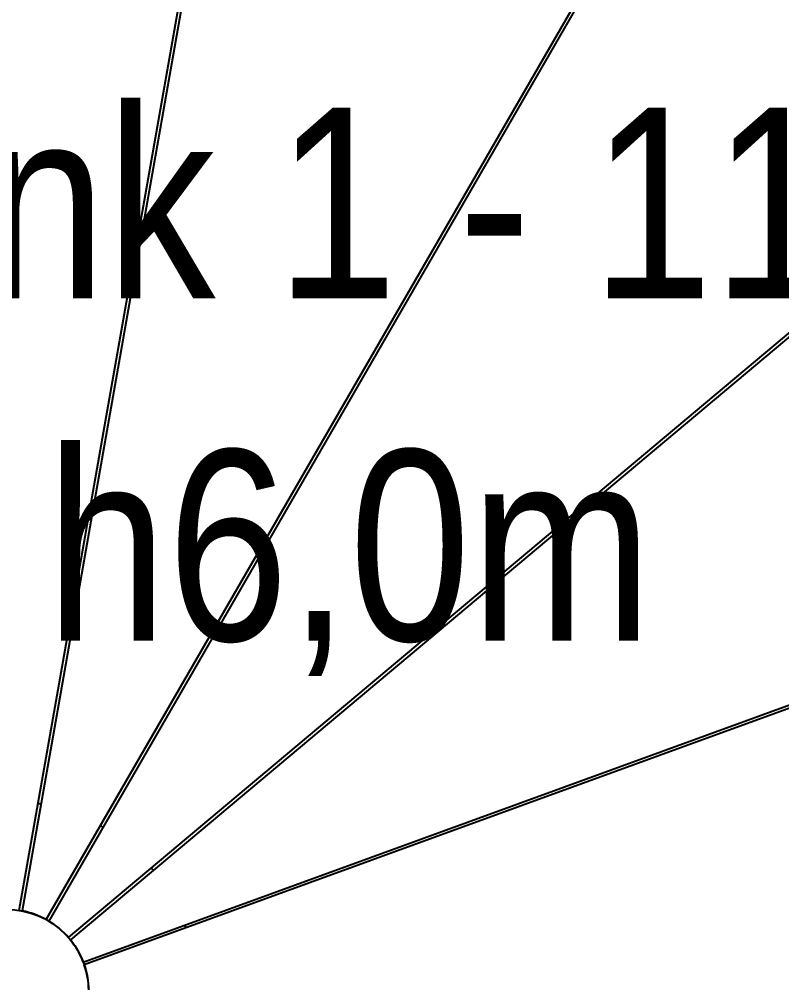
# Model space of a CAD drawing. Header units: millimetres. Extents: x 0 to 89100, y 0 to 63000.
# Drawn here: x 20586 to 24588, y 15849 to 20906 of the extents above; entities that cross this region are included whole.
import ezdxf

# ---------------------------------------------------------------- set-up
doc = ezdxf.new("R2010")
doc.units = ezdxf.units.MM
doc.header["$LTSCALE"] = 150
doc.layers.add('4003-AREA-02.1_F-Foundation', color=7, linetype='Continuous', lineweight=25, true_color=0xadadad)
for name, color, linetype, lineweight in [('4003-AREA-02.1_T-Tank', 7, 'Continuous', 25), ('4003-AREA-02.1_T-Tank_Annotation', 7, 'Continuous', 25), ('Visible', 7, 'Continuous', 25)]:
    doc.layers.add(name, color=color, linetype=linetype, lineweight=lineweight)
doc.styles.add('Text Style173', font='')
doc.styles.get('Text Style173').set_extended_font_data('Bahnschrift SemiLight Condensed')

msp = doc.modelspace()

# ---------------------------------------------------------------- linework, layer by layer
at = {"layer": '4003-AREA-02.1_F-Foundation'}
msp.add_circle((20518.6, 15802.58), 8430, dxfattribs=at)
at = {"layer": '4003-AREA-02.1_T-Tank'}
msp.add_circle((20518.6, 15802.58), 8150, dxfattribs=at)
at = {"layer": 'Visible'}
for p, q in [((20727.59, 16180.56), (24426.67, 22587.56)), ((24440.53, 22579.56), (20741.45, 16172.56)), ((20585.71, 16229.25), (21453.4, 21150.14)), ((21469.16, 21147.36), (20601.47, 16226.47)), ((20844.27, 16086.29), (26511.59, 20841.74)), ((26521.87, 20829.48), (20854.55, 16074.03)), ((20921.66, 15957.8), (27873.66, 18488.12)), ((27879.13, 18473.08), (20927.13, 15942.76))]:
    msp.add_line(p, q, dxfattribs=at)
for radius in [8250, 431.86]:
    msp.add_circle((20518.6, 15802.58), radius, dxfattribs=at)
for radius, start, end in [(8966, 45.965085, 314.034915), (8420, 17.272232, 276.750813), (8326.9, 17.471529, 276.329235), (8030, 304.017858, 74.209996), (7830, 18.844238, 73.39969), (1000, 79.54163, 80.45837), (1000, 59.54163, 60.45837), (1000, 39.54163, 40.45837), (431.91, 61.06132, 78.93868), (431.91, 41.06132, 58.93868), (1000, 19.54163, 20.45837), (431.91, 21.06132, 38.93868), (431.91, 1.06132, 18.93868)]:
    msp.add_arc((20518.6, 15802.58), radius, start, end, dxfattribs=at)

# ---------------------------------------------------------------- texts
at = {"layer": '4003-AREA-02.1_T-Tank_Annotation', "char_height": 1000, "attachment_point": 7, "style": 'Text Style173'}
for s, insert in [('Mixing Tank 1 - 1197m³', (15440.17, 19139.95)), ('Ø16,3m x h6,0m', (15440.17, 17459.16))]:
    msp.add_mtext(s, dxfattribs=dict(at, insert=insert))

doc.saveas('drawing.dxf')
